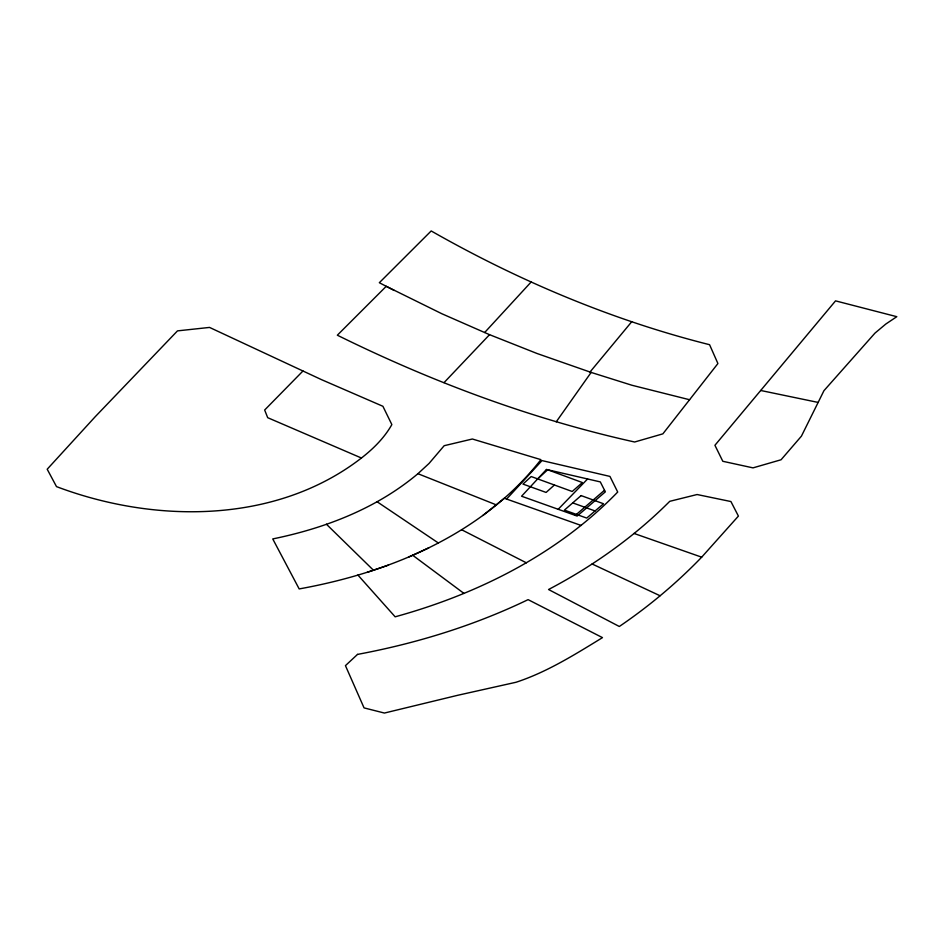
<?xml version="1.0" encoding="UTF-8"?>
<svg xmlns="http://www.w3.org/2000/svg" width="944" height="944" viewBox="0 0 944 944"><rect width="100%" height="100%" fill="white"/><g stroke="black" fill="none" stroke-linecap="round" stroke-linejoin="round"><path stroke-width="1.42" d="M818.141 402.427L823.935 390.698L874.982 333.102L885.826 324.028L896.8 316.688L835.546 300.865L714.927 445.285L722.809 461.286L753.005 467.87L781.066 459.763L801.421 436.152L818.141 402.427L760.722 390.486M556.24 421.826L591.145 372.42L537.03 353.493L489.547 334.672L441.922 313.774L386.238 286.315L337.338 335.203C431.927 381.872 531.578 419.124 634.639 442.004L662.865 433.851L717.912 363.534L709.581 344.702C612.019 320.181 518.516 280.675 431.184 230.95L379.335 282.716L394.226 290.457M631.76 321.68L589.976 372.054L631.902 385.246L689.568 399.737M484.673 332.5L531.083 282.067M506.598 499.057L541.998 460.589L609.942 476.413L617.706 492.036C557.503 554.187 477.841 594.036 395.147 616.81L357.906 575.049M444.046 382.615L489.547 334.672M701.687 557.172C676.73 583.05 649.035 606.272 619.311 626.486L548.547 589.516C592.903 566.199 634.321 536.853 669.744 501.323L697.097 494.526L730.927 501.547L738.409 516.085L701.687 557.172L634.014 533.443M558.199 509.288L587.581 478.974M302.977 370.98L264.662 410.015L267.695 417.685L361.434 458.017C373.399 448.695 384.35 437.886 391.854 424.588L382.91 406.286L321.338 379.571L209.544 327.426L177.496 330.872L95.167 416.776L47.2 469.227L56.51 486.62C154.285 523.59 275.766 524.298 361.434 458.017M537.679 478.903L547.709 469.77L582.377 482.561L572.206 491.494L531.201 476.543L522.952 484.083L546.104 492.438L554.411 485.004M575.285 515.389L604.526 490.231M417.921 473.699L429.036 463.457L444.176 445.698L472.366 439.007L540.912 459.645C482.679 534.198 389.978 572.56 299.177 588.926L272.745 538.93C325.09 528.227 376.656 508.427 417.921 473.699L496.485 504.946M482.844 515.53L504.332 498.255L581.174 525.466M409.023 556.913L428.741 547.886M367.24 572.324L388.491 565.114M572.713 502.892L595.074 510.964M592.089 563.969L660.08 595.758M461.557 529.702L526.374 562.825M377.104 501.76L438.228 542.906M412.681 555.249L463.976 593.422M326.423 524.227L373.423 570.2M546.446 469.475L521.572 496.225L577.162 516.061L605.34 491.848L600.313 481.912L546.446 469.475M357.528 654.393L345.445 665.638L364.054 707.894L384.42 713.05L457.805 695.268L516.026 682.264C546.93 672.14 574.884 654.546 602.484 637.625L528.097 599.641C474.065 625.648 416.422 643.407 357.528 654.393M581.103 495.588L564.429 510.114L586.72 518.079L603.523 503.766L581.103 495.588"/></g></svg>
